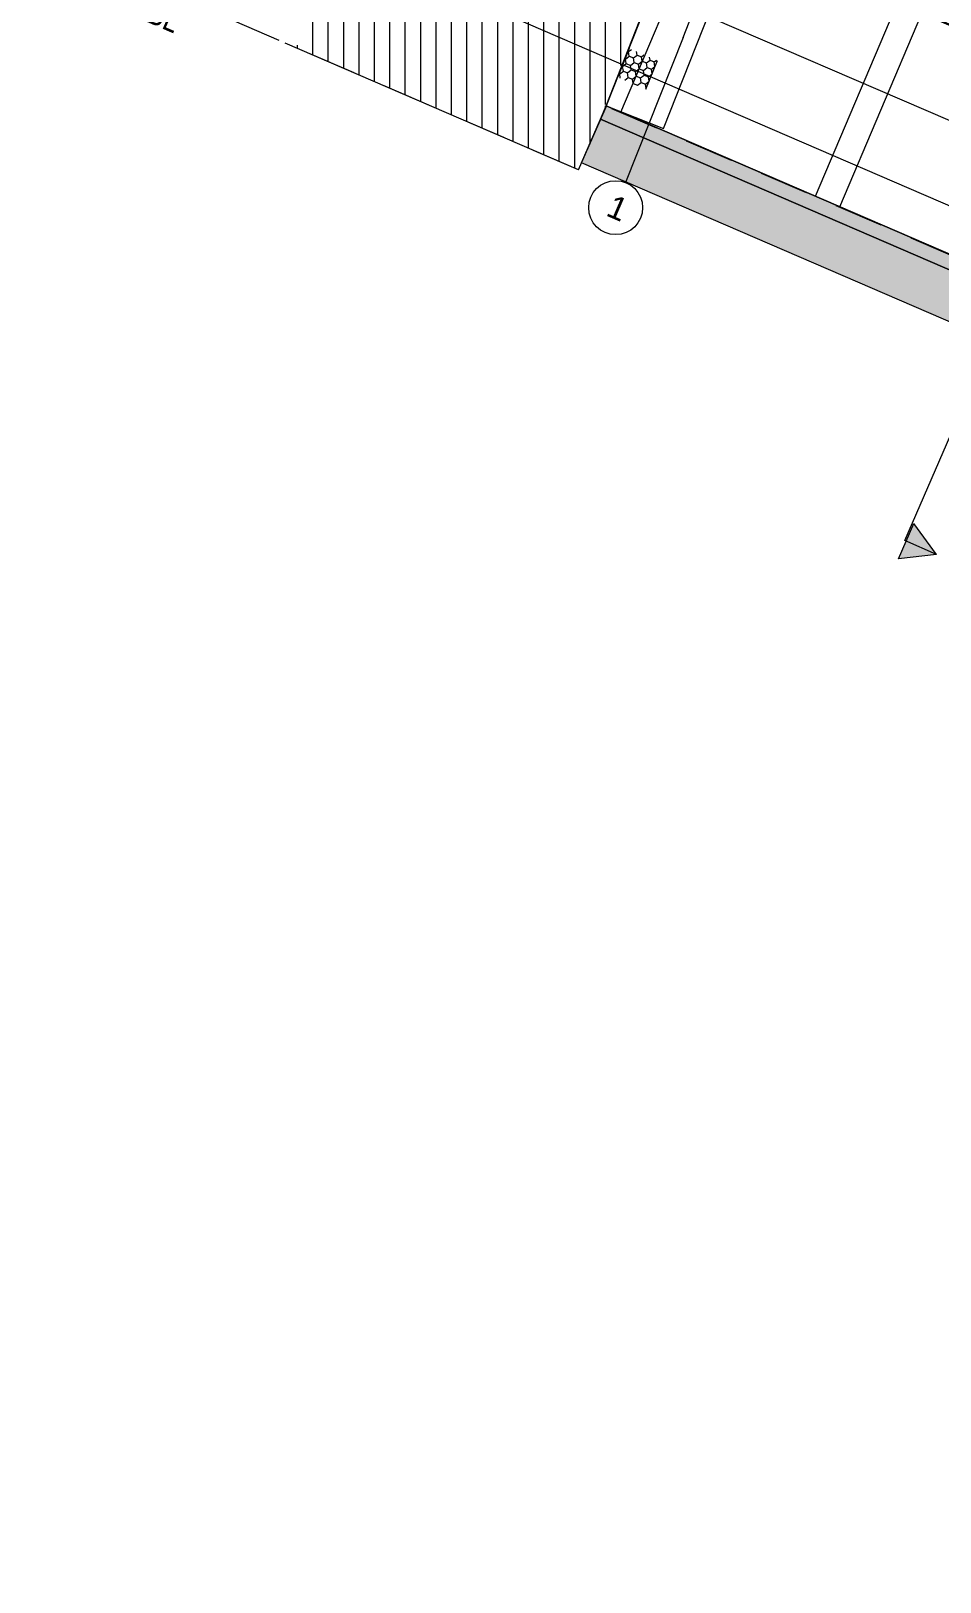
# Model space of a CAD drawing. Header units: millimetres. Extents: x 12535370 to 12566104, y 356204400 to 356234587.
# Drawn here: x 12535370 to 12541272, y 356204400 to 356214474 of the extents above; entities that cross this region are included whole.
import ezdxf
from ezdxf.enums import TextEntityAlignment as Align

# ---------------------------------------------------------------- set-up
doc = ezdxf.new("R2010")
doc.units = ezdxf.units.MM
doc.header["$MEASUREMENT"] = 0
doc.linetypes.add('Dashed Long', pattern=[529.166651, 317.499995, -211.666656])
doc.linetypes.add('Dot & Dashed', pattern=[6702.78, 3527.78, -1763.89, 0, -1411.11])
for name, color, linetype in [('New_015 Innenwände', 7, 'Continuous'), ('New_045 Dachkonstruktionen', 7, 'Continuous'), ('New_255 Plangrafiken', 7, 'Continuous'), ('New_290 Raster _ Achsen', 7, 'Continuous')]:
    doc.layers.add(name, color=color, linetype=linetype)
for name, color, linetype, lineweight in [('New_015 Innenwände_Pen_No__1', 7, 'Continuous', 13), ('New_045 Dachkonstruktionen_Pen_No__1', 7, 'Continuous', 13), ('New_255 Plangrafiken_Pen_No__1', 7, 'Continuous', 13), ('New_255 Plangrafiken_Pen_No__39', 8, 'Continuous', 13), ('New_290 Raster _ Achsen_Pen_No__1', 7, 'Continuous', 13), ('New_290 Raster _ Achsen_Pen_No__108', 7, 'Continuous', 13), ('New_Baulinie_Pen_No__21', 1, 'Continuous', 13)]:
    doc.layers.add(name, color=color, linetype=linetype, lineweight=lineweight)
doc.layers.add('New_255 Plangrafiken_Pen_No__38', color=253, linetype='Continuous', lineweight=13, true_color=0xa2a2a2)
doc.styles.add('GENERATED_STYLE_1', font='arial.ttf')
doc.styles.add('GENERATED_STYLE_2', font='arial.ttf', dxfattribs={"width": 0.8})

# ---------------------------------------------------------------- blocks, each defined once
blk = doc.blocks.new('Wall_1', base_point=(12539105, 356213988))
at = {"layer": 'New_015 Innenwände', "linetype": 'Continuous', "lineweight": 0, "true_color": 0x000000}
h = blk.add_hatch(dxfattribs=at)
h.set_pattern_fill('DÄMMSTOFF__POLYSTYROL_EPS', color=18, style=0, pattern_type=2)
h.set_pattern_definition([(338.410869, (12240439.157, 356160438.356), (19.119148, 48.316231), [30, -60]), (338.410869, (12240490.56, 356160445.956), (19.119148, 48.316231), [30, -60]), (38.410869, (12240467.05, 356160427.317), (-32.28351, 40.715783), [30, -60]), (38.410869, (12240486.17, 356160475.633), (-32.28351, 40.715783), [30, -60]), (98.410869, (12240439.157, 356160438.356), (51.402657, 7.600448), [30, -60]), (98.410869, (12240458.276, 356160486.67), (51.402657, 7.600448), [30, -60])])
h.paths.add_polyline_path([(12539437, 356214283), (12539253, 356214362), (12539180, 356214176), (12539363, 356214097)])
at = {"layer": 'New_015 Innenwände_Pen_No__1', "color": 7, "linetype": 'Continuous', "lineweight": 13}
for p, q in [((12539253, 356214362), (12539180, 356214176)), ((12539363, 356214097), (12539437, 356214283))]:
    blk.add_line(p, q, dxfattribs=at)
at = {"layer": 'New_015 Innenwände_Pen_No__1', "color": 7, "linetype": 'Continuous', "lineweight": 13, "flags": 128}
for points in [[(12544626, 356227940), (12539105, 356213988)], [(12539477, 356213841), (12544998, 356227792)], [(12539105, 356213988), (12539291, 356213914)], [(12539291, 356213914), (12539477, 356213841)]]:
    blk.add_lwpolyline(points, dxfattribs=at)
blk = doc.blocks.new('*X16', base_point=(12240439, 356160438))
at = {"layer": 'New_255 Plangrafiken_Pen_No__39', "color": 8, "linetype": 'Continuous', "lineweight": 13}
for p, q in [((12537298, 356214684), (12537298, 356214434)), ((12537298, 356214684), (12537298, 356214434)), ((12537398, 356214684), (12537398, 356214434)), ((12537398, 356214684), (12537398, 356214434)), ((12537498, 356214684), (12537498, 356214434)), ((12537498, 356214684), (12537498, 356214434)), ((12537598, 356214684), (12537598, 356214434)), ((12537598, 356214684), (12537598, 356214434)), ((12537698, 356214684), (12537698, 356214434)), ((12537698, 356214684), (12537698, 356214434)), ((12537798, 356214684), (12537798, 356214434)), ((12537798, 356214684), (12537798, 356214434)), ((12537898, 356214684), (12537898, 356214434)), ((12537898, 356214684), (12537898, 356214434)), ((12537998, 356214684), (12537998, 356214434)), ((12537998, 356214684), (12537998, 356214434)), ((12538098, 356214684), (12538098, 356214434)), ((12538098, 356214684), (12538098, 356214434)), ((12538198, 356214684), (12538198, 356214434)), ((12538198, 356214684), (12538198, 356214434)), ((12538298, 356214684), (12538298, 356214434)), ((12538298, 356214684), (12538298, 356214434)), ((12538398, 356214684), (12538398, 356214434)), ((12538398, 356214684), (12538398, 356214434)), ((12538498, 356214684), (12538498, 356214434)), ((12538498, 356214684), (12538498, 356214434)), ((12538598, 356214684), (12538598, 356214434)), ((12538598, 356214684), (12538598, 356214434)), ((12538698, 356214684), (12538698, 356214434)), ((12538698, 356214684), (12538698, 356214434)), ((12538798, 356214684), (12538798, 356214434)), ((12538798, 356214684), (12538798, 356214434)), ((12538898, 356214684), (12538898, 356214434)), ((12538898, 356214684), (12538898, 356214434)), ((12538998, 356214684), (12538998, 356214434)), ((12538998, 356214684), (12538998, 356214434)), ((12539098, 356214684), (12539098, 356214434)), ((12539098, 356214684), (12539098, 356214434)), ((12539198, 356214684), (12539198, 356214434)), ((12539198, 356214684), (12539198, 356214434)), ((12537198, 356214613), (12537198, 356214434)), ((12537198, 356214613), (12537198, 356214434)), ((12537098, 356214382), (12537098, 356214361)), ((12537098, 356214382), (12537098, 356214361)), ((12537198, 356214434), (12537198, 356214318)), ((12537198, 356214434), (12537198, 356214318)), ((12537298, 356214434), (12537298, 356214275)), ((12537298, 356214434), (12537298, 356214275)), ((12537398, 356214434), (12537398, 356214232)), ((12537398, 356214434), (12537398, 356214232)), ((12537498, 356214434), (12537498, 356214188)), ((12537498, 356214434), (12537498, 356214188)), ((12537598, 356214434), (12537598, 356214184)), ((12537598, 356214434), (12537598, 356214184)), ((12537698, 356214434), (12537698, 356214184)), ((12537698, 356214434), (12537698, 356214184)), ((12537798, 356214434), (12537798, 356214184)), ((12537798, 356214434), (12537798, 356214184)), ((12537898, 356214434), (12537898, 356214184)), ((12537898, 356214434), (12537898, 356214184)), ((12537998, 356214434), (12537998, 356214184)), ((12537998, 356214434), (12537998, 356214184)), ((12538098, 356214434), (12538098, 356214184)), ((12538098, 356214434), (12538098, 356214184)), ((12538198, 356214434), (12538198, 356214184)), ((12538198, 356214434), (12538198, 356214184)), ((12538298, 356214434), (12538298, 356214184)), ((12538298, 356214434), (12538298, 356214184)), ((12538398, 356214434), (12538398, 356214184)), ((12538398, 356214434), (12538398, 356214184)), ((12538498, 356214434), (12538498, 356214184)), ((12538498, 356214434), (12538498, 356214184)), ((12538598, 356214434), (12538598, 356214184)), ((12538598, 356214434), (12538598, 356214184)), ((12538698, 356214434), (12538698, 356214184)), ((12538698, 356214434), (12538698, 356214184)), ((12538798, 356214434), (12538798, 356214184)), ((12538798, 356214434), (12538798, 356214184)), ((12538898, 356214434), (12538898, 356214184)), ((12538898, 356214434), (12538898, 356214184)), ((12538998, 356214434), (12538998, 356214184)), ((12538998, 356214434), (12538998, 356214184)), ((12539098, 356214434), (12539098, 356214184)), ((12539098, 356214434), (12539098, 356214184)), ((12539198, 356214434), (12539198, 356214250)), ((12539198, 356214434), (12539198, 356214250)), ((12537598, 356214184), (12537598, 356214145)), ((12537598, 356214184), (12537598, 356214145)), ((12537698, 356214184), (12537698, 356214102)), ((12537698, 356214184), (12537698, 356214102)), ((12537798, 356214184), (12537798, 356214059)), ((12537798, 356214184), (12537798, 356214059)), ((12537898, 356214184), (12537898, 356214016)), ((12537898, 356214184), (12537898, 356214016)), ((12537998, 356214184), (12537998, 356213973)), ((12537998, 356214184), (12537998, 356213973)), ((12538098, 356214184), (12538098, 356213934)), ((12538098, 356214184), (12538098, 356213934)), ((12538198, 356214184), (12538198, 356213934)), ((12538198, 356214184), (12538198, 356213934)), ((12538298, 356214184), (12538298, 356213934)), ((12538298, 356214184), (12538298, 356213934)), ((12538398, 356214184), (12538398, 356213934)), ((12538398, 356214184), (12538398, 356213934)), ((12538498, 356214184), (12538498, 356213934)), ((12538498, 356214184), (12538498, 356213934)), ((12538598, 356214184), (12538598, 356213934)), ((12538598, 356214184), (12538598, 356213934)), ((12538698, 356214184), (12538698, 356213934)), ((12538698, 356214184), (12538698, 356213934)), ((12538798, 356214184), (12538798, 356213934)), ((12538798, 356214184), (12538798, 356213934)), ((12538898, 356214184), (12538898, 356213934)), ((12538898, 356214184), (12538898, 356213934)), ((12538998, 356214184), (12538998, 356213934)), ((12538998, 356214184), (12538998, 356213934)), ((12539098, 356214184), (12539098, 356213997)), ((12539098, 356214184), (12539098, 356213997)), ((12539098, 356213988), (12539098, 356213969)), ((12539098, 356213988), (12539098, 356213969)), ((12538098, 356213934), (12538098, 356213930)), ((12538098, 356213934), (12538098, 356213930)), ((12538198, 356213934), (12538198, 356213887)), ((12538198, 356213934), (12538198, 356213887)), ((12538298, 356213934), (12538298, 356213843)), ((12538298, 356213934), (12538298, 356213843)), ((12538398, 356213934), (12538398, 356213800)), ((12538398, 356213934), (12538398, 356213800)), ((12538498, 356213934), (12538498, 356213757)), ((12538498, 356213934), (12538498, 356213757)), ((12538598, 356213934), (12538598, 356213714)), ((12538598, 356213934), (12538598, 356213714)), ((12538698, 356213934), (12538698, 356213684)), ((12538698, 356213934), (12538698, 356213684)), ((12538798, 356213934), (12538798, 356213684)), ((12538798, 356213934), (12538798, 356213684)), ((12538898, 356213934), (12538898, 356213684)), ((12538898, 356213934), (12538898, 356213684)), ((12538998, 356213934), (12538998, 356213740)), ((12538998, 356213934), (12538998, 356213740)), ((12538698, 356213684), (12538698, 356213671)), ((12538698, 356213684), (12538698, 356213671)), ((12538798, 356213684), (12538798, 356213628)), ((12538798, 356213684), (12538798, 356213628)), ((12538898, 356213684), (12538898, 356213585)), ((12538898, 356213684), (12538898, 356213585))]:
    blk.add_line(p, q, dxfattribs=at)
blk = doc.blocks.new('Fill_5', base_point=(12240439, 356160438))
at = {"layer": 'New_255 Plangrafiken_Pen_No__39', "color": 8, "linetype": 'Continuous', "lineweight": 13}
blk.add_blockref('*X16', (12240439, 356160438), dxfattribs=at)
blk = doc.blocks.new('Dachfenster_Kippflügel 10[10]', base_point=(12240439, 356160438))
at = {"layer": 'New_045 Dachkonstruktionen', "linetype": 'Continuous', "lineweight": 0, "flags": 128}
for points in [[(12541819, 356216379), (12541794, 356216320)], [(12541819, 356216379), (12542508, 356216081)], [(12541754, 356216257), (12541774, 356216305)], [(12541783, 356216324), (12541774, 356216305)], [(12542485, 356215998), (12541774, 356216305)], [(12541774, 356216305), (12541784, 356216259)], [(12542493, 356216018), (12541783, 356216324)], [(12541785, 356216324), (12541799, 356216357)], [(12541056, 356214637), (12541755, 356216255)], [(12541066, 356214628), (12541763, 356216241)], [(12541099, 356214621), (12541790, 356216221)], [(12541132, 356214629), (12541815, 356216209)], [(12541818, 356216208), (12541152, 356214668), (12541136, 356214630)], [(12541754, 356216257), (12541771, 356216229)], [(12541771, 356216229), (12541784, 356216259)], [(12541771, 356216229), (12541814, 356216210), (12542343, 356215982)], [(12542445, 356215974), (12541784, 356216259)], [(12541784, 356216259), (12541814, 356216210)], [(12541804, 356216178), (12541806, 356216187)], [(12541809, 356216190), (12541811, 356216199)], [(12541768, 356216013), (12541781, 356216069)], [(12541783, 356216090), (12541796, 356216145)], [(12541788, 356216102), (12541801, 356216157)], [(12542508, 356216081), (12542482, 356216022)], [(12541704, 356214382), (12542387, 356215962)], [(12541743, 356215914), (12541756, 356215969)], [(12541748, 356215925), (12541761, 356215981)], [(12541763, 356216002), (12541776, 356216057)], [(12542432, 356215943), (12542389, 356215962), (12542386, 356215963)], [(12542389, 356215962), (12542445, 356215974)], [(12542432, 356215943), (12542445, 356215974)], [(12542445, 356215974), (12542485, 356215998)], [(12542485, 356215998), (12542493, 356216018)], [(12542491, 356216018), (12542506, 356216051)], [(12541722, 356214352), (12542413, 356215951)], [(12541722, 356215825), (12541735, 356215881)], [(12541727, 356215837), (12541740, 356215893)], [(12541761, 356214360), (12542443, 356215938)], [(12541794, 356214403), (12542455, 356215933)], [(12541702, 356215737), (12541715, 356215793)], [(12541707, 356215749), (12541720, 356215805)], [(12541682, 356215649), (12541695, 356215705)], [(12541687, 356215661), (12541700, 356215716)], [(12542171, 356215632), (12542203, 356215679)], [(12542176, 356215643), (12542196, 356215673)], [(12542222, 356215707), (12542253, 356215754)], [(12541661, 356215561), (12541674, 356215617)], [(12541666, 356215573), (12541679, 356215628)], [(12542121, 356215556), (12542153, 356215604)], [(12542126, 356215568), (12542158, 356215615)], [(12541641, 356215473), (12541654, 356215528)], [(12541646, 356215485), (12541659, 356215540)], [(12542026, 356215418), (12542057, 356215465)], [(12542071, 356215481), (12542103, 356215529)], [(12542076, 356215493), (12542108, 356215540)], [(12541606, 356215308), (12541618, 356215364)], [(12541621, 356215385), (12541634, 356215440)], [(12541626, 356215396), (12541639, 356215452)], [(12541970, 356215331), (12542002, 356215378)], [(12541975, 356215342), (12542007, 356215390)], [(12542021, 356215406), (12542052, 356215453)], [(12541580, 356215208), (12541593, 356215264)], [(12541585, 356215220), (12541598, 356215276)], [(12541600, 356215297), (12541613, 356215352)], [(12541920, 356215255), (12541952, 356215303)], [(12541925, 356215267), (12541957, 356215315)], [(12541560, 356215120), (12541573, 356215176)], [(12541565, 356215132), (12541578, 356215188)], [(12541820, 356215105), (12541851, 356215152)], [(12541825, 356215117), (12541856, 356215164)], [(12541870, 356215180), (12541902, 356215228)], [(12541875, 356215192), (12541907, 356215239)], [(12541540, 356215032), (12541552, 356215088)], [(12541545, 356215044), (12541557, 356215099)], [(12541769, 356215030), (12541801, 356215077)], [(12541774, 356215042), (12541806, 356215089)], [(12541519, 356214944), (12541532, 356215000)], [(12541524, 356214956), (12541537, 356215011)], [(12541719, 356214955), (12541751, 356215002)], [(12541724, 356214966), (12541756, 356215014)], [(12541499, 356214856), (12541512, 356214911)], [(12541504, 356214868), (12541517, 356214923)], [(12541619, 356214804), (12541650, 356214852)], [(12541624, 356214816), (12541655, 356214863)], [(12541669, 356214879), (12541701, 356214927)], [(12541674, 356214891), (12541706, 356214939)], [(12541479, 356214768), (12541491, 356214823)], [(12541484, 356214779), (12541496, 356214835)], [(12541568, 356214729), (12541600, 356214776)], [(12541573, 356214741), (12541605, 356214788)], [(12541152, 356214668), (12541666, 356214446)], [(12541161, 356214688), (12541663, 356214471)], [(12541164, 356214695), (12541666, 356214478)], [(12541173, 356214717), (12541676, 356214501)], [(12541183, 356214739), (12541685, 356214523)], [(12541443, 356214603), (12541456, 356214659)], [(12541458, 356214680), (12541471, 356214735)], [(12541463, 356214691), (12541476, 356214747)], [(12541518, 356214654), (12541550, 356214701)], [(12541523, 356214665), (12541555, 356214713)], [(12541071, 356214639), (12541056, 356214637)], [(12541056, 356214637), (12541068, 356214632)], [(12541066, 356214628), (12541749, 356214333)], [(12541099, 356214621), (12541066, 356214628)], [(12541132, 356214629), (12541099, 356214621)], [(12541099, 356214621), (12541722, 356214352)], [(12541132, 356214629), (12541704, 356214382)], [(12541133, 356214631), (12541672, 356214398)], [(12541136, 356214637), (12541652, 356214414)], [(12541419, 356214508), (12541430, 356214559)], [(12541420, 356214507), (12541449, 356214551)], [(12541423, 356214515), (12541430, 356214548), (12541435, 356214571)], [(12541423, 356214515), (12541441, 356214543), (12541454, 356214562)], [(12541438, 356214591), (12541451, 356214647)], [(12541468, 356214579), (12541500, 356214626)], [(12541473, 356214590), (12541505, 356214638)], [(12541722, 356214352), (12541704, 356214382)], [(12541749, 356214333), (12541722, 356214352)]]:
    blk.add_lwpolyline(points, dxfattribs=at)
blk = doc.blocks.new('Roof_2', base_point=(12557855, 356205888))
at = {"layer": 'New_045 Dachkonstruktionen_Pen_No__1', "color": 7, "linetype": 'Continuous', "lineweight": 13, "flags": 128}
for points in [[(12539105, 356213988), (12540703, 356218056)], [(12557855, 356205888), (12539105, 356213988)]]:
    blk.add_lwpolyline(points, dxfattribs=at)
at = {"layer": 'New_045 Dachkonstruktionen', "linetype": 'Continuous', "lineweight": 0}
blk.add_blockref('Dachfenster_Kippflügel 10[10]', (12240439, 356160438), dxfattribs=at)
blk = doc.blocks.new('Standard grid marker[1]', base_point=(12537215, 356215118))
at = {"layer": 'New_290 Raster _ Achsen_Pen_No__108', "color": 7, "linetype": 'Dot & Dashed', "lineweight": 13}
blk.add_line((12538133, 356214722), (12559137, 356205649), dxfattribs=at)
at = {"layer": 'New_290 Raster _ Achsen_Pen_No__108', "color": 7, "lineweight": 13, "style": 'GENERATED_STYLE_1'}
for tag, p in [('AC_MarkerText_1_0', (12537098, 356215254)), ('AC_MarkerText_1_1', (12560259, 356205249))]:
    blk.add_attdef(tag, text='', height=150, rotation=336.6365, dxfattribs=at).set_placement(p, align=Align.TOP_CENTER)
blk = doc.blocks.new('Standard grid marker[8]', base_point=(12539230, 356213490))
at = {"layer": 'New_290 Raster _ Achsen_Pen_No__1', "color": 7, "linetype": 'Continuous', "lineweight": 13}
blk.add_circle((12539166, 356213327), 175, dxfattribs=at)
at = {"layer": 'New_290 Raster _ Achsen_Pen_No__108', "color": 7, "linetype": 'Dot & Dashed', "lineweight": 13}
for q in [(12547078, 356233306), (12539230, 356213490)]:
    blk.add_line((12539604, 356214433), q, dxfattribs=at)
blk.add_point((12539604, 356214433), dxfattribs=at)
blk.add_point((12539604, 356214433), dxfattribs=at)
at = {"layer": 'New_290 Raster _ Achsen_Pen_No__108', "color": 7, "lineweight": 13, "style": 'GENERATED_STYLE_1'}
for tag, p in [('AC_MarkerText_1_1', (12547559, 356234478)), ('AC_MarkerText_1_0', (12539209, 356213393))]:
    blk.add_attdef(tag, text='', height=150, rotation=336.6365, dxfattribs=at).set_placement(p, align=Align.TOP_CENTER)
blk = doc.blocks.new('Standard grid marker[9]', base_point=(12537424, 356215583))
at = {"layer": 'New_290 Raster _ Achsen_Pen_No__108', "color": 7, "linetype": 'Dot & Dashed', "lineweight": 13}
blk.add_line((12538342, 356215186), (12559339, 356206116), dxfattribs=at)
at = {"layer": 'New_290 Raster _ Achsen_Pen_No__108', "color": 7, "lineweight": 13, "style": 'GENERATED_STYLE_1'}
for tag, p in [('AC_MarkerText_1_0', (12537306, 356215718)), ('AC_MarkerText_1_1', (12560461, 356205716))]:
    blk.add_attdef(tag, text='', height=150, rotation=336.6365, dxfattribs=at).set_placement(p, align=Align.TOP_CENTER)
blk = doc.blocks.new('Line_2', base_point=(12541250, 356211075))
at = {"layer": 'New_255 Plangrafiken', "linetype": 'Continuous', "lineweight": 0, "true_color": 0x000000}
blk.add_hatch(color=18, dxfattribs=at).paths.add_polyline_path([(12541250, 356211075), (12541101, 356211276), (12541002, 356211046)])
at = {"layer": 'New_255 Plangrafiken_Pen_No__1', "color": 7, "linetype": 'Continuous', "lineweight": 13}
for p, q in [((12541002, 356211046), (12541101, 356211276)), ((12541250, 356211075), (12541101, 356211276)), ((12541250, 356211075), (12541002, 356211046))]:
    blk.add_line(p, q, dxfattribs=at)
at = {"layer": 'New_255 Plangrafiken_Pen_No__1', "color": 7, "linetype": 'Dot & Dashed', "lineweight": 13}
blk.add_line((12541052, 356211161), (12541044, 356211164), dxfattribs=at)
blk = doc.blocks.new('Polyline_2', base_point=(12541250, 356211075))
at = {"layer": 'New_255 Plangrafiken_Pen_No__1', "color": 7, "linetype": 'Dot & Dashed', "lineweight": 13, "flags": 128}
blk.add_lwpolyline([(12541250, 356211075), (12541044, 356211164), (12550465, 356232973), (12550473, 356232970)], dxfattribs=at)

msp = doc.modelspace()

# ---------------------------------------------------------------- hatches: boundary and pattern name
at = {"layer": 'New_255 Plangrafiken_Pen_No__1', "linetype": 'Continuous', "lineweight": 13}
h = msp.add_hatch(dxfattribs=at)
h.set_pattern_fill('DOUBLE_1_8', style=0, pattern_type=2)
h.set_pattern_definition([(67.019, (12548463.3, 356211998), (-1609.7, 169.9), []), (67.019, (12548284.4, 356212016.9), (-1609.7, 169.9), [])])
h.paths.add_polyline_path([(12540702.874, 356218055.676), (12557033.878, 356211123.594), (12557821.473, 356206100.613), (12557733.728, 356205940.398), (12539105.04, 356213987.681)])
h.paths.add_polyline_path([(12541065.086, 356214625.652), (12542333.863, 356214077.562), (12543065.782, 356215771.883), (12541797.005, 356216319.974)], flags=0)
h.paths.add_polyline_path([(12553094.457, 356209431.973), (12554363.234, 356208883.883), (12555095.152, 356210578.204), (12553826.376, 356211126.295)], flags=0)
h.paths.add_polyline_path([(12550637.897, 356210493.181), (12551906.674, 356209945.091), (12552638.592, 356211639.412), (12551369.816, 356212187.503)], flags=0)
h.paths.add_polyline_path([(12548265.118, 356211518.108), (12549533.895, 356210970.017), (12550265.814, 356212664.338), (12548997.037, 356213212.429)], flags=0)
h.paths.add_polyline_path([(12545915.219, 356212533.447), (12547183.996, 356211985.357), (12547915.915, 356213679.678), (12546647.138, 356214227.769)], flags=0)
h.paths.add_polyline_path([(12543546.432, 356213556.58), (12544815.209, 356213008.489), (12545547.127, 356214702.81), (12544278.351, 356215250.901)], flags=0)
at = {"layer": 'New_255 Plangrafiken_Pen_No__38', "linetype": 'Continuous', "lineweight": 13, "true_color": 0xa2a2a2}
msp.add_hatch(color=253, dxfattribs=at).paths.add_polyline_path([(12557574.05, 356205570.758), (12538945.362, 356213618.042), (12539068.297, 356213902.624), (12557696.985, 356205855.34)])
at = {"layer": 'New_255 Plangrafiken_Pen_No__39', "linetype": 'Continuous', "lineweight": 13}
msp.add_hatch(color=8, dxfattribs=at).paths.add_polyline_path([(12539105.04, 356213987.681), (12557733.728, 356205940.398), (12557696.985, 356205855.34), (12539068.297, 356213902.624)])

# ---------------------------------------------------------------- linework, layer by layer
at = {"layer": 'New_255 Plangrafiken_Pen_No__1', "color": 7, "linetype": 'Continuous', "lineweight": 13}
msp.add_line((12538925.233, 356213573.04), (12539105.263, 356213984.694), dxfattribs=at)
at = {"layer": 'New_255 Plangrafiken_Pen_No__1', "color": 7, "linetype": 'Continuous', "lineweight": 13, "flags": 128}
for points in [[(12540702.874, 356218055.676), (12557033.878, 356211123.594), (12557821.473, 356206100.613), (12557733.728, 356205940.398), (12539105.04, 356213987.681)], [(12539105.04, 356213987.681), (12557733.728, 356205940.398), (12557696.985, 356205855.34), (12539068.297, 356213902.624)], [(12557574.05, 356205570.758), (12538945.362, 356213618.042), (12539068.297, 356213902.624), (12557696.985, 356205855.34)]]:
    msp.add_lwpolyline(points, close=True, dxfattribs=at)
at = {"layer": 'New_255 Plangrafiken_Pen_No__1', "color": 7, "linetype": 'Continuous', "lineweight": 13}
msp.add_lwpolyline([(12538925.233, 356213573.04), (12537019.507, 356214396.282)], dxfattribs=at)
at = {"layer": 'New_Baulinie_Pen_No__21', "color": 1, "linetype": 'Dashed Long', "lineweight": 13}
msp.add_lwpolyline([(12561293.194, 356204400.288), (12539105.263, 356213984.694), (12538925.233, 356213573.04), (12535370.219, 356215109.158)], dxfattribs=at)

# ---------------------------------------------------------------- block references
at = {"layer": 'New_015 Innenwände', "color": 7, "lineweight": 13}
msp.add_blockref('Wall_1', (12539105.04, 356213987.681), dxfattribs=at)
at = {"layer": 'New_045 Dachkonstruktionen', "color": 7, "linetype": 'Continuous', "lineweight": 13}
msp.add_blockref('Roof_2', (12557854.794, 356205888.099), dxfattribs=at)
at = {"layer": 'New_255 Plangrafiken', "color": 7, "linetype": 'Dot & Dashed', "lineweight": 13}
for name in ['Polyline_2', 'Line_2']:
    msp.add_blockref(name, (12541250.431, 356211075.105), dxfattribs=at)
at = {"layer": 'New_255 Plangrafiken_Pen_No__39', "color": 8, "linetype": 'Continuous', "lineweight": 13}
msp.add_blockref('Fill_5', (12240439.157, 356160438.356), dxfattribs=at)
at = {"layer": 'New_290 Raster _ Achsen', "color": 7, "linetype": 'Continuous', "lineweight": 13}
ref = msp.add_blockref('Standard grid marker[8]', (12539230.19, 356213489.941), dxfattribs=at)
ref.add_attrib('AC_MarkerText_1', '1', dxfattribs={"layer": 'New_290 Raster _ Achsen_Pen_No__108', "color": 7, "lineweight": 13, "height": 150, "rotation": 336.6364577, "style": 'GENERATED_STYLE_1'}).set_placement((12539209.091, 356213393.276), align=Align.TOP_CENTER)
for name, p in [('Standard grid marker[9]', (12537423.532, 356215582.626)), ('Standard grid marker[1]', (12537215.32, 356215118.348))]:
    msp.add_blockref(name, p, dxfattribs=at)

# ---------------------------------------------------------------- texts
at = {"layer": 'New_Baulinie_Pen_No__21', "color": 1, "linetype": 'Continuous', "lineweight": 13, "insert": (12536109.972, 356214538.701), "char_height": 150, "attachment_point": 7, "rotation": 336.6364577, "style": 'GENERATED_STYLE_2'}
msp.add_mtext('\\A1;{\\pql;\\fArial|b0|i0|c0|p0;\\W0.800000;BL}', dxfattribs=at)

doc.saveas('drawing.dxf')
